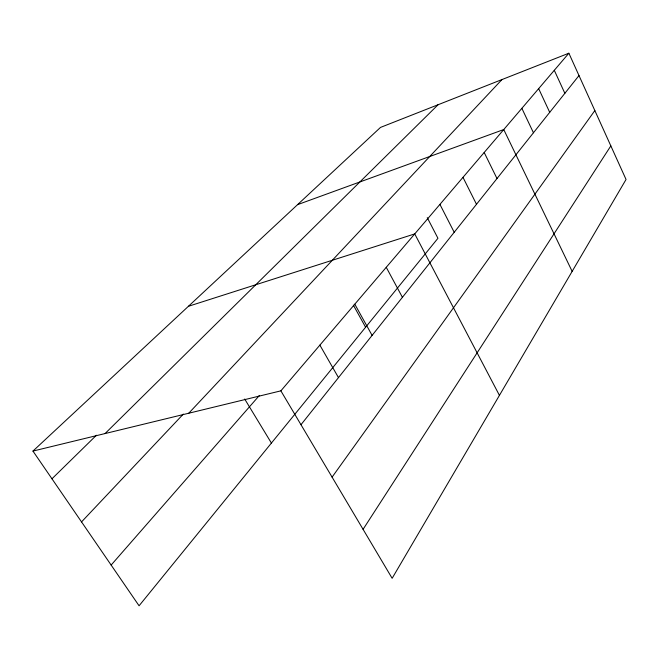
<?xml version="1.0" encoding="UTF-8"?>
<svg xmlns="http://www.w3.org/2000/svg" width="659" height="659" viewBox="0 0 659 659"><rect width="100%" height="100%" fill="white"/><g stroke="black" fill="none" stroke-linecap="round" stroke-linejoin="round"><path stroke-width="0.99" d="M363.076 529.325L610.844 145.886M332.095 477.132L594.846 110.564M300.982 424.709L578.997 75.563M280.874 390.845L568.874 53.214L626.05 179.47L392.146 578.305L280.874 390.845L32.95 451.077L139.074 605.786L437.947 238.278L427.263 217.659M111.14 565.068L259.399 395.449M188.754 413.226L501.952 79.574M81.535 521.912L183.342 414.074M105.078 433.556L438.078 104.732M51.962 478.796L96.436 435.228M32.95 451.077L380.498 127.418L568.874 53.214M297.555 204.661L503.756 129.551L572.144 271.384M188.425 306.287L414.742 233.912L499.431 395.375M244.695 399.024L271.409 443.062M319.87 345.127L338.479 377.615M353.389 305.199L365.613 327.226M354.797 304.186L372.104 335.39M386.256 267.307L402.418 297.316M439.924 204.389L454.208 232.281M462.989 177.345L476.498 204.29M484.192 152.484L497.001 178.548M521.862 108.331L533.444 132.772M538.658 88.635L549.713 112.343M554.293 70.307L564.862 93.323"/></g></svg>
